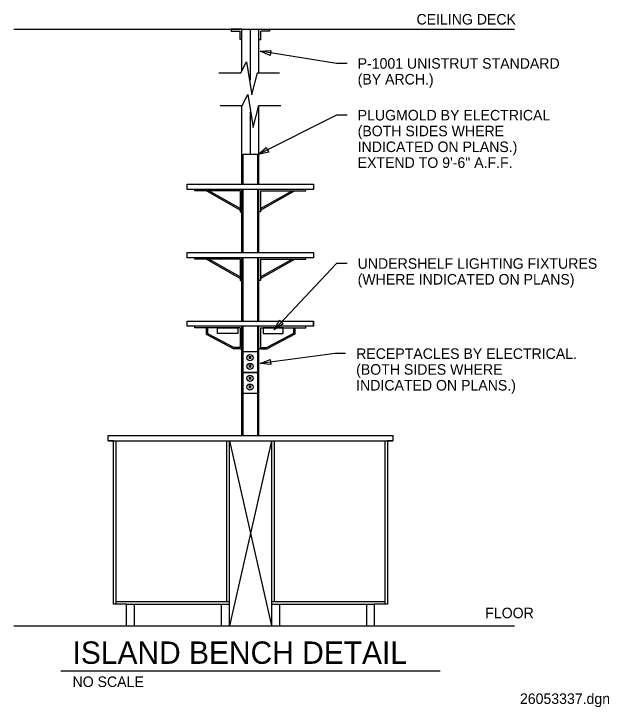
# Model space of a CAD drawing. Extents: x 10337.3 to 10375, y 10045.1 to 10089.
import ezdxf

# ---------------------------------------------------------------- set-up
doc = ezdxf.new("R2010")
doc.units = 0
for name, color, linetype in [('G-ANNO-TEXT', 7, 'Continuous'), ('G-DETL-LINE', 7, 'Continuous'), ('G-DETL-OTLN', 7, 'Continuous')]:
    doc.layers.add(name, color=color, linetype=linetype)

msp = doc.modelspace()

# ---------------------------------------------------------------- linework, layer by layer
at = {"layer": 'G-ANNO-TEXT'}
for p, q in [((10357.722, 10085.879), (10352.881, 10086.647)), ((10358.388, 10085.879), (10357.722, 10085.879)), ((10357.722, 10082.605), (10352.754, 10080.114)), ((10358.388, 10082.605), (10357.722, 10082.605)), ((10357.722, 10073.217), (10353.772, 10069.024)), ((10358.388, 10073.217), (10357.722, 10073.217)), ((10357.626, 10067.513), (10352.883, 10066.898)), ((10358.293, 10067.513), (10357.626, 10067.513)), ((10340.267, 10047.45), (10364.273, 10047.45))]:
    msp.add_line(p, q, dxfattribs=at)
for points in [[(10353.514, 10086.378), (10352.881, 10086.647), (10353.566, 10086.708)], [(10353.425, 10080.263), (10352.754, 10080.114), (10353.276, 10080.561)], [(10354.35, 10069.395), (10353.772, 10069.024), (10354.108, 10069.624)], [(10353.565, 10066.819), (10352.883, 10066.898), (10353.522, 10067.149)]]:
    msp.add_lwpolyline(points, close=True, dxfattribs=at)
at = {"layer": 'G-DETL-LINE'}
for p, q in [((10337.303, 10088.051), (10368.97, 10088.051)), ((10351.062, 10088.051), (10351.062, 10087.924)), ((10351.729, 10088.051), (10351.062, 10088.051)), ((10351.062, 10087.924), (10351.583, 10087.924)), ((10351.611, 10087.384), (10351.611, 10087.924)), ((10351.729, 10085.422), (10351.729, 10088.051)), ((10351.729, 10087.384), (10351.729, 10088.051)), ((10352.27, 10084.813), (10352.27, 10088.051)), ((10352.812, 10085.29), (10352.812, 10088.051)), ((10352.812, 10087.384), (10352.812, 10088.051)), ((10352.812, 10088.051), (10353.479, 10088.051)), ((10352.93, 10087.384), (10352.93, 10087.924)), ((10353.479, 10087.924), (10352.958, 10087.924)), ((10353.479, 10088.051), (10353.479, 10087.924)), ((10351.729, 10087.384), (10351.611, 10087.384)), ((10352.812, 10087.384), (10352.93, 10087.384)), ((10351.729, 10078.242), (10351.729, 10083.217)), ((10352.812, 10078.242), (10352.812, 10083.217)), ((10352.27, 10080.145), (10352.27, 10082.808)), ((10351.812, 10080.145), (10352.729, 10080.145)), ((10351.812, 10078.242), (10351.812, 10080.145)), ((10352.729, 10078.242), (10352.729, 10080.145)), ((10348.27, 10077.908), (10348.27, 10078.242)), ((10348.27, 10078.242), (10356.27, 10078.242)), ((10356.27, 10078.242), (10356.27, 10077.908)), ((10352.27, 10077.908), (10348.27, 10077.908)), ((10348.76, 10077.818), (10348.76, 10077.901)), ((10351.623, 10077.818), (10348.76, 10077.818)), ((10351.623, 10076.601), (10349.443, 10077.829)), ((10351.623, 10076.697), (10349.631, 10077.818)), ((10351.623, 10077.818), (10351.623, 10076.485)), ((10351.729, 10073.908), (10351.729, 10077.908)), ((10351.812, 10073.908), (10351.812, 10077.908)), ((10356.27, 10077.908), (10352.27, 10077.908)), ((10352.729, 10073.908), (10352.729, 10077.908)), ((10352.812, 10073.908), (10352.812, 10077.908)), ((10352.918, 10076.601), (10355.098, 10077.829)), ((10352.918, 10077.818), (10355.78, 10077.818)), ((10352.918, 10077.818), (10352.918, 10076.485)), ((10352.918, 10076.697), (10354.909, 10077.818)), ((10355.78, 10077.818), (10355.78, 10077.901)), ((10351.623, 10076.485), (10351.729, 10076.485)), ((10352.918, 10076.485), (10352.812, 10076.485)), ((10348.27, 10073.908), (10356.27, 10073.908)), ((10348.27, 10073.575), (10348.27, 10073.908)), ((10356.27, 10073.908), (10356.27, 10073.575)), ((10352.27, 10073.575), (10348.27, 10073.575)), ((10348.76, 10073.485), (10348.76, 10073.568)), ((10351.623, 10073.485), (10348.76, 10073.485)), ((10351.623, 10072.268), (10349.462, 10073.485)), ((10351.623, 10072.364), (10349.631, 10073.485)), ((10351.623, 10073.485), (10351.623, 10072.151)), ((10351.729, 10069.575), (10351.729, 10073.575)), ((10351.812, 10069.575), (10351.812, 10073.575)), ((10356.27, 10073.575), (10352.27, 10073.575)), ((10352.729, 10069.575), (10352.729, 10073.575)), ((10352.812, 10069.575), (10352.812, 10073.575)), ((10352.918, 10073.485), (10352.918, 10072.151)), ((10352.918, 10073.485), (10355.78, 10073.485)), ((10352.918, 10072.268), (10355.079, 10073.485)), ((10352.918, 10072.364), (10354.909, 10073.485)), ((10355.78, 10073.485), (10355.78, 10073.568)), ((10351.623, 10072.151), (10351.729, 10072.151)), ((10352.918, 10072.151), (10352.812, 10072.151)), ((10348.27, 10069.242), (10348.27, 10069.575)), ((10348.27, 10069.575), (10356.27, 10069.575)), ((10356.27, 10069.575), (10356.27, 10069.242)), ((10356.27, 10069.242), (10356.27, 10069.575)), ((10352.27, 10069.242), (10348.27, 10069.242)), ((10348.76, 10069.151), (10348.76, 10069.234)), ((10351.623, 10069.151), (10348.76, 10069.151)), ((10349.462, 10069.151), (10349.462, 10068.739)), ((10349.545, 10069.151), (10349.545, 10068.79)), ((10351.623, 10069.151), (10351.623, 10067.901)), ((10351.729, 10062.325), (10351.729, 10069.242)), ((10351.812, 10062.325), (10351.812, 10069.242)), ((10356.27, 10069.242), (10352.27, 10069.242)), ((10352.729, 10062.325), (10352.729, 10069.242)), ((10352.812, 10062.325), (10352.812, 10069.242)), ((10352.918, 10069.151), (10352.918, 10067.901)), ((10352.918, 10069.151), (10355.78, 10069.151)), ((10354.996, 10069.151), (10354.996, 10068.79)), ((10355.079, 10069.151), (10355.079, 10068.739)), ((10355.78, 10069.151), (10355.78, 10069.234)), ((10355.78, 10069.151), (10355.78, 10069.234)), ((10349.462, 10068.739), (10351.21, 10067.818)), ((10349.545, 10068.79), (10351.231, 10067.901)), ((10354.996, 10068.79), (10353.31, 10067.901)), ((10355.079, 10068.739), (10353.33, 10067.818)), ((10351.623, 10067.818), (10351.21, 10067.818)), ((10351.623, 10067.901), (10351.231, 10067.901)), ((10351.623, 10067.818), (10351.729, 10067.818)), ((10352.918, 10067.818), (10352.812, 10067.818)), ((10352.918, 10067.901), (10353.31, 10067.901)), ((10352.918, 10067.818), (10353.33, 10067.818)), ((10343.27, 10061.992), (10343.27, 10062.325)), ((10343.27, 10062.325), (10361.27, 10062.325)), ((10343.27, 10061.992), (10361.27, 10061.992)), ((10343.604, 10061.992), (10343.27, 10061.992)), ((10343.604, 10051.658), (10343.604, 10061.992)), ((10343.77, 10051.658), (10343.77, 10061.992)), ((10350.77, 10051.825), (10350.77, 10061.992)), ((10353.604, 10061.992), (10350.937, 10050.295)), ((10350.937, 10061.992), (10353.604, 10050.295)), ((10350.937, 10050.295), (10350.937, 10061.992)), ((10353.604, 10061.992), (10353.604, 10050.295)), ((10353.77, 10061.992), (10353.77, 10051.825)), ((10360.77, 10061.992), (10360.77, 10051.658)), ((10361.27, 10061.992), (10360.937, 10061.992)), ((10360.937, 10061.992), (10360.937, 10051.658)), ((10361.27, 10062.325), (10361.27, 10061.992)), ((10343.77, 10051.825), (10350.937, 10051.825)), ((10353.604, 10051.825), (10360.77, 10051.825)), ((10344.437, 10051.658), (10343.604, 10051.658)), ((10344.437, 10051.658), (10350.937, 10051.658)), ((10344.437, 10050.325), (10344.437, 10051.658)), ((10344.937, 10050.325), (10344.937, 10051.658)), ((10350.437, 10050.295), (10350.437, 10051.658)), ((10353.604, 10051.658), (10360.104, 10051.658)), ((10354.104, 10051.658), (10354.104, 10050.295)), ((10359.604, 10051.658), (10359.604, 10050.325)), ((10360.937, 10051.658), (10360.104, 10051.658)), ((10360.104, 10051.658), (10360.104, 10050.325)), ((10337.303, 10050.295), (10368.97, 10050.295))]:
    msp.add_line(p, q, dxfattribs=at)
for points in [[(10350.263, 10085.29), (10351.663, 10085.29), (10352.013, 10085.99), (10352.363, 10083.89), (10352.713, 10085.29), (10354.113, 10085.29)], [(10350.347, 10083.217), (10351.747, 10083.217), (10352.097, 10083.917), (10352.447, 10081.817), (10352.797, 10083.217), (10354.197, 10083.217)]]:
    msp.add_lwpolyline(points, dxfattribs=at)
at = {"layer": 'G-DETL-OTLN'}
for p, q in [((10352.199, 10067.357), (10352.199, 10067.191)), ((10352.278, 10067.357), (10352.278, 10067.191)), ((10352.199, 10066.803), (10352.199, 10066.637)), ((10352.278, 10066.803), (10352.278, 10066.637)), ((10352.199, 10066.044), (10352.199, 10065.878)), ((10352.278, 10066.044), (10352.278, 10065.878)), ((10352.199, 10065.49), (10352.199, 10065.324)), ((10352.278, 10065.49), (10352.278, 10065.324))]:
    msp.add_line(p, q, dxfattribs=at)
for points in [[(10350.191, 10069.151), (10351.468, 10069.151), (10351.468, 10068.779), (10350.191, 10068.779)], [(10354.349, 10069.151), (10353.073, 10069.151), (10353.073, 10068.779), (10354.349, 10068.779)], [(10351.812, 10067.658), (10352.729, 10067.658), (10352.729, 10066.325), (10351.812, 10066.325)], [(10351.812, 10066.325), (10352.729, 10066.325), (10352.729, 10064.992), (10351.812, 10064.992)]]:
    msp.add_lwpolyline(points, close=True, dxfattribs=at)
for centre in [(10352.242, 10067.26), (10352.242, 10066.706), (10352.242, 10065.947), (10352.242, 10065.393)]:
    msp.add_circle(centre, 0.194, dxfattribs=at)

# ---------------------------------------------------------------- texts
at = {"layer": 'G-ANNO-TEXT'}
for s, height, p in [('CEILING DECK', 0.66667, (10362.779, 10088.34)), ('P-1001 UNISTRUT STANDARD', 0.66667, (10359.055, 10085.546)), ('(BY ARCH.)', 0.6667, (10359.055, 10084.546)), ('PLUGMOLD BY ELECTRICAL', 0.66667, (10359.055, 10082.271)), ('(BOTH SIDES WHERE', 0.66667, (10359.055, 10081.271)), ('INDICATED ON PLANS.)', 0.66667, (10359.055, 10080.271)), ('EXTEND TO 9\'-6" A.F.F.', 0.66667, (10359.055, 10079.271)), ('UNDERSHELF LIGHTING FIXTURES', 0.66667, (10359.055, 10072.884)), ('(WHERE INDICATED ON PLANS)', 0.66667, (10359.055, 10071.884)), ('RECEPTACLES BY ELECTRICAL.', 0.66667, (10358.96, 10067.18)), ('(BOTH SIDES WHERE', 0.66667, (10358.96, 10066.18)), ('INDICATED ON PLANS.)', 0.66667, (10358.96, 10065.18)), ('FLOOR', 0.6667, (10367.128, 10050.77)), ('ISLAND BENCH DETAIL', 1.41667, (10341.016, 10047.883)), ('NO SCALE', 0.6667, (10341.016, 10046.416)), ('26053337.dgn', 0.66667, (10369.322, 10045.344))]:
    msp.add_text(s, height=height, dxfattribs=at).set_placement(p)

doc.saveas('drawing.dxf')
